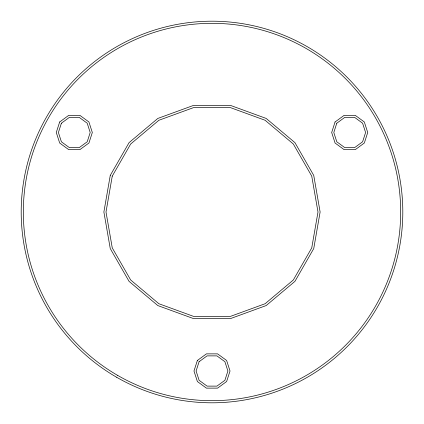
<?xml version="1.0" encoding="UTF-8"?>
<svg xmlns="http://www.w3.org/2000/svg" width="424" height="424" viewBox="0 0 424 424"><rect width="100%" height="100%" fill="white"/><g stroke="black" fill="none" stroke-linecap="round" stroke-linejoin="round"><path stroke-width="0.64" d="M110.256 175.425L103.88 212L110.261 248.586L129.06 281.361L157.813 305.561L193.185 318.472L230.82 318.466L266.192 305.556L294.945 281.351L313.744 248.575L320.12 212L313.739 175.414L294.94 142.639L266.187 118.439L230.815 105.528L193.18 105.534L157.808 118.444L129.055 142.649L110.256 175.425M112.254 176.13L106 212L112.259 247.881L130.687 280.004L158.878 303.727L193.561 316.384L230.449 316.384L265.132 303.722L293.318 279.994L311.746 247.87L318 212L311.741 176.119L293.313 143.996L265.122 120.273L230.439 107.617L193.551 107.617L158.868 120.278L130.682 144.006L112.254 176.13M59.662 121.995L56.281 132.5L59.678 143.026L68.72 149.635L79.898 149.63L88.945 143.005L92.321 132.5L88.929 121.974L79.882 115.365L68.704 115.37L59.662 121.995M61.385 123.225L58.401 132.5L61.401 141.791L69.382 147.621L79.24 147.616L87.217 141.775L90.201 132.5L87.201 123.209L79.224 117.379L69.366 117.384L61.385 123.225M197.361 360.495L193.98 371L197.372 381.526L206.419 388.135L217.597 388.13L226.639 381.505L230.02 371L226.628 360.474L217.581 353.865L206.403 353.87L197.361 360.495M199.084 361.725L196.1 371L199.1 380.291L207.082 386.121L216.94 386.116L224.916 380.275L227.9 371L224.9 361.709L216.918 355.879L207.06 355.884L199.084 361.725M335.055 121.995L331.679 132.5L335.071 143.026L344.118 149.635L355.296 149.63L364.338 143.005L367.719 132.5L364.322 121.974L355.28 115.365L344.103 115.37L335.055 121.995M336.783 123.225L333.799 132.5L336.799 141.791L344.776 147.621L354.634 147.616L362.615 141.775L365.599 132.5L362.6 123.209L354.618 117.379L344.76 117.384L336.783 123.225M117.66 375.399A188.68 188.68 0 0 0 400.68 212A188.68 188.68 0 0 0 117.66 48.601A188.68 188.68 0 0 0 117.66 375.399M116.6 377.238A190.8 190.8 0 0 0 402.8 212A190.8 190.8 0 0 0 116.6 46.762A190.8 190.8 0 0 0 116.6 377.238"/></g></svg>
